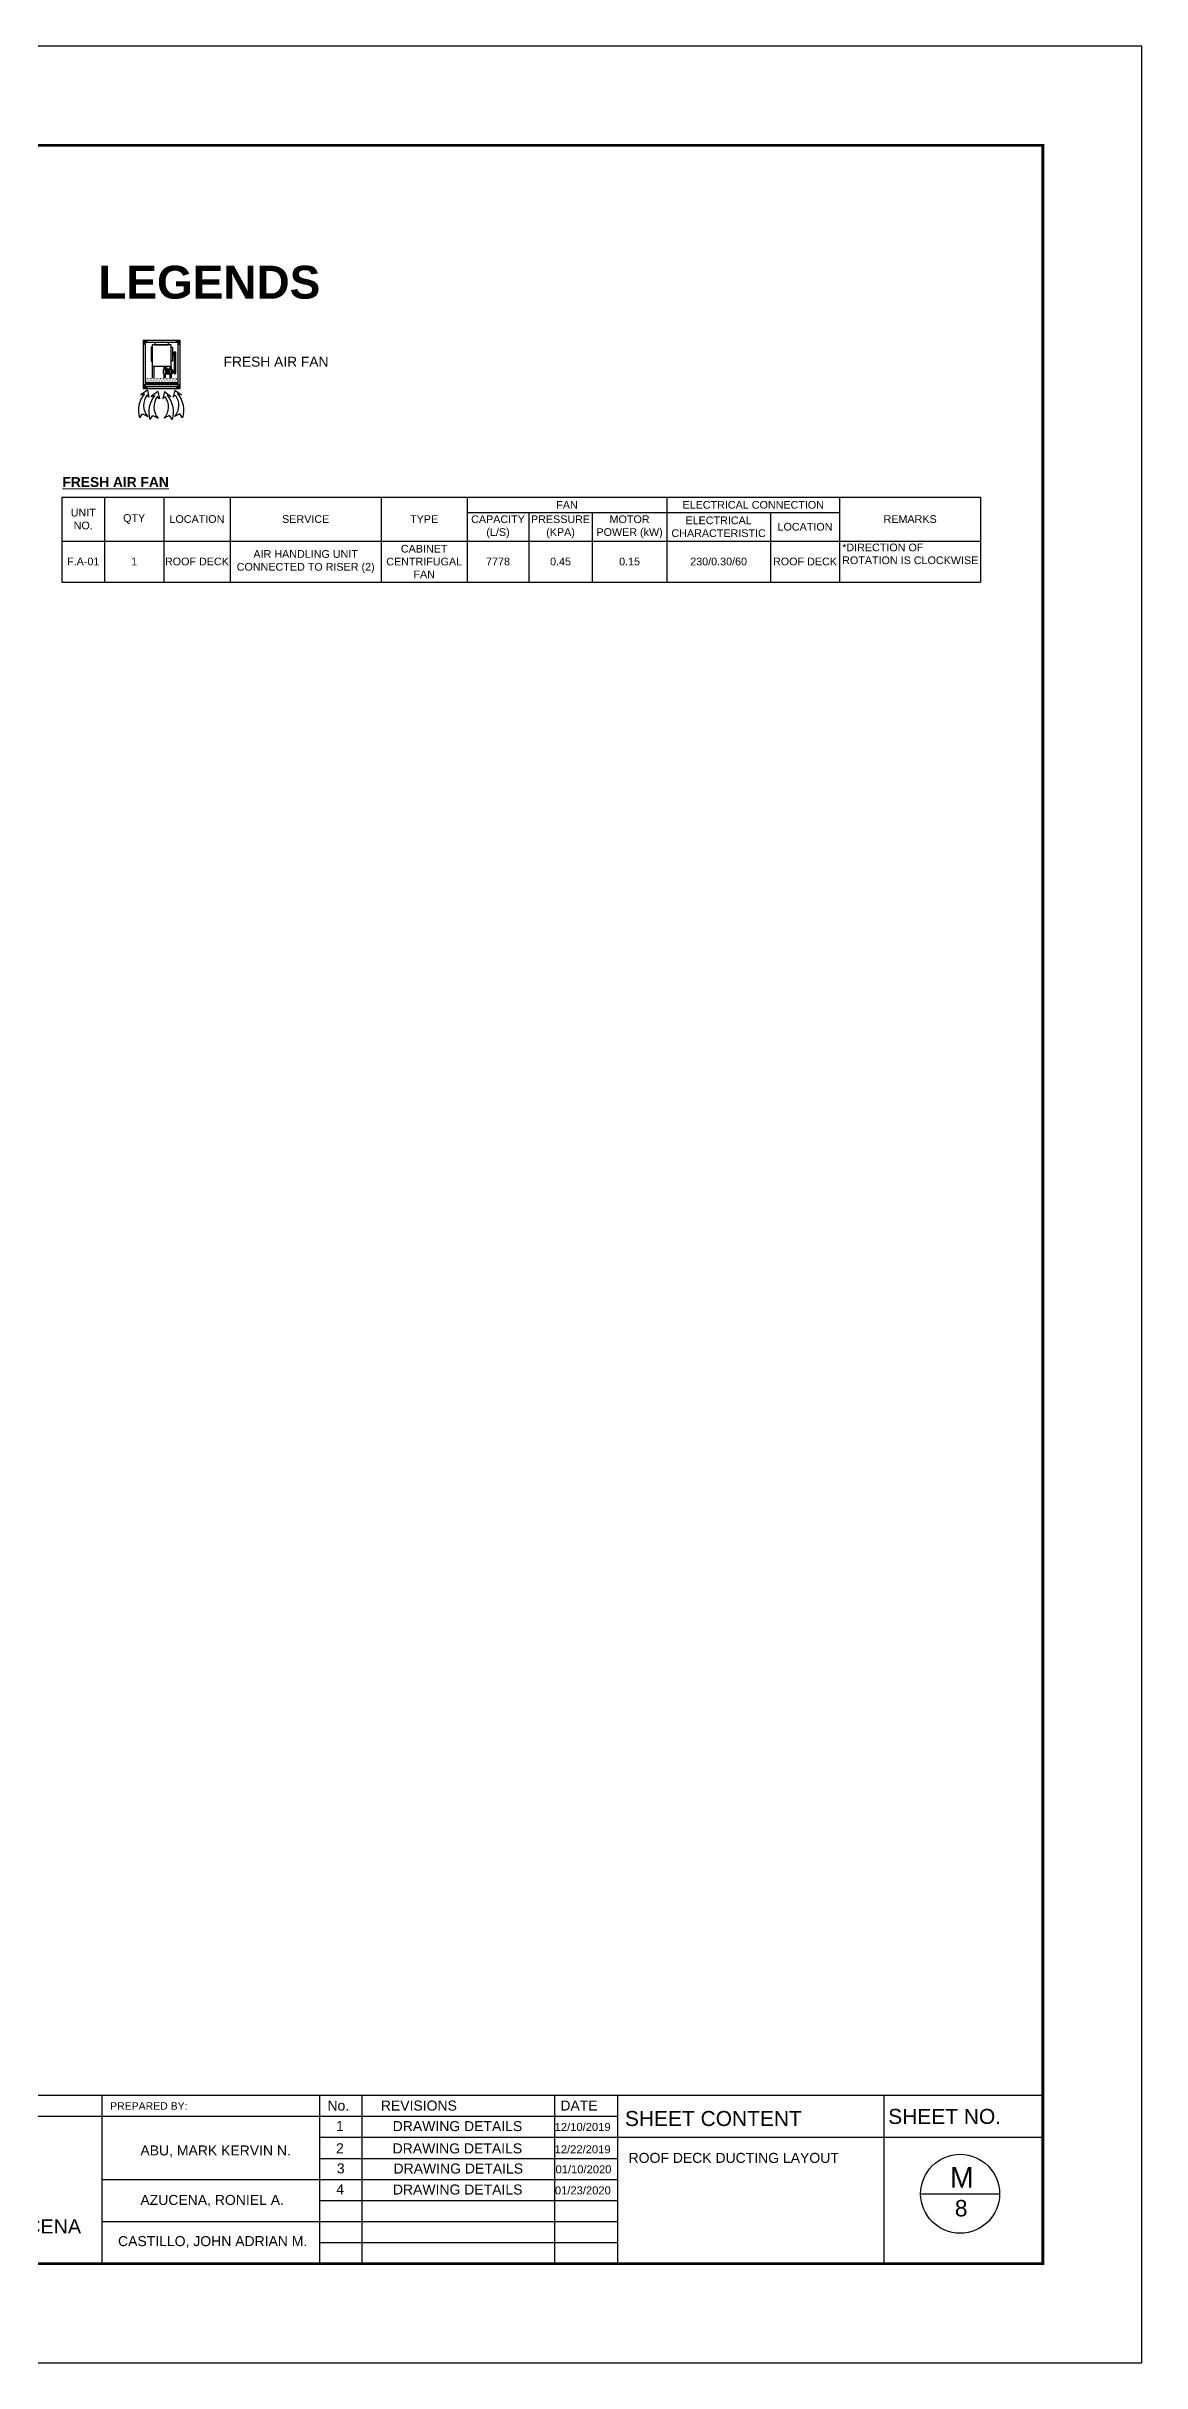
# Model space of a CAD drawing. Header units: millimetres. Extents: x -116 to 421, y 1 to 342.
# Drawn here: x 156.6 to 189.9, y 172.8 to 243.2 of the extents above; entities that cross this region are included whole.
import ezdxf

# ---------------------------------------------------------------- set-up
doc = ezdxf.new("R2010")
doc.units = ezdxf.units.MM
doc.header["$MEASUREMENT"] = 0
for name, color, linetype in [('.1', 1, 'Continuous'), ('01_AC-EQUIP', 206, 'Continuous'), ('06_AC-FA.DUCT', 7, 'Continuous'), ('FATEXT', 3, 'Continuous'), ('Legends', 7, 'Continuous'), ('template', 7, 'Continuous')]:
    doc.layers.add(name, color=color, linetype=linetype)
doc.layers.add('ahu line', color=7, linetype='Continuous', lineweight=20)
doc.layers.add('exhaust grill', color=220, linetype='Continuous', lineweight=18)
doc.styles.add('arial', font='arial.ttf')
doc.styles.get("Standard").update_dxf_attribs({"font": 'arial.ttf'})

# ---------------------------------------------------------------- blocks, each defined once
blk = doc.blocks.new('*T52')
at = {"color": 0, "linetype": 'ByBlock', "lineweight": -2, "transparency": 16777216}
for p, q in [((0, 0), (27.944, 0)), ((0, 0), (0, -2.579)), ((1.3, 0), (1.3, -2.579)), ((3.097, 0), (3.097, -2.579)), ((5.118, 0), (5.118, -2.579)), ((9.711, 0), (9.711, -2.579)), ((12.327, 0), (12.327, -2.579)), ((18.401, 0), (18.401, -2.579)), ((23.655, 0), (23.655, -2.579)), ((27.944, 0), (27.944, -2.579)), ((12.327, -0.468), (23.655, -0.468)), ((14.203, -0.468), (14.203, -2.579)), ((16.132, -0.468), (16.132, -2.579)), ((21.549, -0.468), (21.549, -2.579)), ((0, -1.332), (27.944, -1.332)), ((0, -2.579), (27.944, -2.579))]:
    blk.add_line(p, q, dxfattribs=at)
at = {"color": 0, "transparency": 16777216, "char_height": 0.234}
for s, insert, width, attachment_point in [('UNIT NO.', (0.65, -0.666), 1.144, 5), ('QTY', (2.198, -0.666), 1.64056, 5), ('LOCATION', (4.107, -0.666), 1.86536, 5), ('SERVICE', (7.415, -0.666), 4.43739, 5), ('TYPE', (11.019, -0.666), 2.45971, 5), ('CAPACITY (L/S)', (13.265, -0.9), 1.71977, 5), ('PRESSURE (KPA)', (15.167, -0.9), 1.77341, 5), ('FAN', (15.364, -0.234), 5.91782, 5), ('MOTOR POWER (kW)', (17.267, -0.9), 2.11264, 5), ('ELECTRICAL CHARACTERISTIC', (19.975, -0.9), 2.99202, 5), ('ELECTRICAL CONNECTION', (21.028, -0.234), 5.09847, 5), ('REMARKS', (25.8, -0.666), 4.133, 5), ('LOCATION', (22.602, -0.9), 1.95046, 5), ('*DIRECTION OF ROTATION IS CLOCKWISE', (23.733, -1.41), 4.133, 1), ('F.A-01', (0.65, -1.956), 1.144, 5), ('1', (2.198, -1.956), 1.64056, 5), ('ROOF DECK', (4.107, -1.956), 1.86536, 5), ('AIR HANDLING UNIT CONNECTED TO RISER (2)', (7.415, -1.956), 4.43739, 5), ('CABINET CENTRIFUGAL FAN', (11.019, -1.956), 2.45971, 5), ('7778', (13.265, -1.956), 1.71977, 5), ('0.45', (15.167, -1.956), 1.77341, 5), ('0.15', (17.267, -1.956), 2.11264, 5), ('230/0.30/60', (19.975, -1.956), 2.99202, 5), ('ROOF DECK', (22.602, -1.956), 1.95046, 5)]:
    blk.add_mtext(s, dxfattribs=dict(at, insert=insert, width=width, attachment_point=attachment_point))
blk = doc.blocks.new('A$C628F660A')
at = {"layer": 'FATEXT', "color": 0, "linetype": 'Continuous'}
for p, q in [((-156, 39), (-53, 39)), ((-156, 16), (-53, 16)), ((-156, -5), (-53, -5)), ((-156, -27), (-53, -27)), ((-156, -44), (-53, -44))]:
    blk.add_line(p, q, dxfattribs=at)
blk.add_lwpolyline([(-211, -59), (-175, -59), (-175, 59), (-211, 59, 0.414214), (-236, 34), (-236, -34, 0.414214)], format="xyb", close=True, dxfattribs=at)
for points in [[(-192, 59), (-139, 59), (-139, 107), (-192, 107)], [(-165, -59), (-18, -59), (-18, 59), (-165, 59)], [(-18, -49), (0, -49), (0, 49), (-18, 49)]]:
    blk.add_lwpolyline(points, close=True, dxfattribs=at)
blk = doc.blocks.new('A$C1B8876D5')
at = {"layer": '01_AC-EQUIP'}
for points in [[(-1.245, 0), (-1.122, 0), (-1.122, -0.066), (-1.179, -0.066), (-1.179, -0.124), (-1.245, -0.124)], [(0, 0), (-0.122, 0), (-0.122, -0.066), (-0.066, -0.066), (-0.066, -0.124), (0, -0.124)], [(-1.245, -1.616), (-1.122, -1.616), (-1.122, -1.55), (-1.179, -1.55), (-1.179, -1.492), (-1.245, -1.492)], [(0, -1.616), (-0.122, -1.616), (-0.122, -1.55), (-0.066, -1.55), (-0.066, -1.492), (0, -1.492)]]:
    blk.add_hatch(color=7, dxfattribs=at).paths.add_polyline_path(points)
h = blk.add_hatch(dxfattribs=at)
h.set_pattern_fill('ANSI32', scale=0.1, angle=90, style=0)
h.set_pattern_definition([(135, (519.776946, -71.210636), (-0.0265165043, -0.0265165043), []), (135, (519.776946, -71.192958), (-0.0265165043, -0.0265165043), [])])
h.paths.add_polyline_path([(-0.066, -1.423), (-1.179, -1.423), (-1.179, -1.492), (-0.066, -1.492)])
at = {"layer": '01_AC-EQUIP', "color": 7}
for p, q in [((-1.179, -0.124), (-1.245, -0.124)), ((-1.122, -0.066), (-1.122, 0)), ((-0.203, -0.392), (-0.203, -1.112)), ((-0.186, -0.392), (-0.186, -1.112)), ((-0.17, -0.392), (-0.17, -1.112)), ((-0.154, -0.392), (-0.154, -1.112)), ((-0.122, -0.066), (-0.122, 0)), ((-0.066, -0.124), (0, -0.124)), ((-1.179, -1.492), (-1.245, -1.492)), ((-0.066, -1.423), (-1.179, -1.423)), ((-0.066, -1.492), (-1.179, -1.492)), ((-1.122, -1.55), (-1.122, -1.616)), ((-0.943, -0.861), (-0.943, -1.266)), ((-0.893, -0.861), (-0.893, -1.266)), ((-0.554, -0.861), (-0.554, -0.973)), ((-0.554, -1.122), (-0.554, -1.266)), ((-0.504, -0.861), (-0.504, -0.906)), ((-0.504, -1.124), (-0.504, -1.266)), ((-0.352, -0.861), (-0.352, -0.97)), ((-0.352, -1.124), (-0.352, -1.276)), ((-0.301, -0.861), (-0.301, -0.97)), ((-0.301, -1.124), (-0.301, -1.266)), ((-0.122, -1.55), (-0.122, -1.616)), ((-0.066, -1.492), (0, -1.492))]:
    blk.add_line(p, q, dxfattribs=at)
for points in [[(-1.245, 0), (-1.245, -1.616), (0, -1.616), (0, 0)], [(-1.179, -0.066), (-1.179, -1.55), (-0.066, -1.55), (-0.066, -0.066)], [(-0.98, -0.692), (-0.943, -0.692), (-0.943, -0.221), (-0.98, -0.221)], [(-0.943, -0.861), (-0.301, -0.861), (-0.301, -0.14), (-0.943, -0.14)], [(-0.851, -0.14), (-0.394, -0.14), (-0.394, -0.066), (-0.851, -0.066)], [(-0.264, -0.692), (-0.301, -0.692), (-0.301, -0.221), (-0.264, -0.221)], [(-0.264, -0.468), (-0.209, -0.468), (-0.209, -0.446), (-0.264, -0.446)], [(-0.264, -1.058), (-0.209, -1.058), (-0.209, -1.036), (-0.264, -1.036)]]:
    blk.add_lwpolyline(points, close=True, dxfattribs=at)
for points in [[(-0.154, -0.521), (-0.146, -0.521), (-0.146, -0.392), (-0.209, -0.392), (-0.209, -0.521), (-0.203, -0.521)], [(-0.186, -0.521), (-0.17, -0.521)], [(-0.203, -0.983), (-0.209, -0.983), (-0.209, -1.112), (-0.146, -1.112), (-0.146, -0.983), (-0.154, -0.983)], [(-0.17, -0.983), (-0.186, -0.983)]]:
    blk.add_lwpolyline(points, dxfattribs=at)
at = {"layer": '01_AC-EQUIP', "color": 7, "const_width": 0.01}
for points in [[(-0.066, -1.266), (-1.179, -1.266)], [(-1.145, -1.423), (-1.179, -1.276), (-1.179, -1.276)], [(-0.066, -1.423), (-1.179, -1.423)], [(-1.037, -1.423), (-1.101, -1.276), (-1.145, -1.423)], [(-0.929, -1.423), (-0.993, -1.276), (-1.037, -1.423)], [(-0.821, -1.423), (-0.886, -1.276), (-0.929, -1.423)], [(-0.713, -1.423), (-0.778, -1.276), (-0.821, -1.423)], [(-0.605, -1.423), (-0.67, -1.276), (-0.713, -1.423)], [(-0.497, -1.423), (-0.562, -1.276), (-0.605, -1.423)], [(-0.389, -1.423), (-0.454, -1.276), (-0.497, -1.423)], [(-0.282, -1.423), (-0.346, -1.276), (-0.389, -1.423)], [(-0.174, -1.423), (-0.238, -1.276), (-0.282, -1.423)], [(-0.066, -1.423), (-0.13, -1.276), (-0.174, -1.423)]]:
    blk.add_lwpolyline(points, dxfattribs=at)
at = {"layer": '01_AC-EQUIP', "color": 7, "xscale": 0.001315122524943, "yscale": 0.001315122524943, "zscale": 0.001315122524943}
blk.add_blockref('A$C628F660A', (-0.264, -1.047), dxfattribs=at)
blk = doc.blocks.new('A$C60D03859')
at = {"layer": '06_AC-FA.DUCT'}
for p, q in [((-0.16, 0.31), (-0.24, -0.05)), ((-0.24, -0.05), (-0.14, 0.1)), ((-0.16, 0.31), (0.11, 0.11)), ((0.11, 0.11), (-0.02, 0.14)), ((0.37, -0.64), (0.64, -0.58)), ((0.4, -0.86), (0.37, -0.64))]:
    blk.add_line(p, q, dxfattribs=at)
for centre, radius, start, end in [((1.03, 0.13), 1.18, 181.521, 237.6803), ((0.75, 0.19), 0.779, 183.7141, 261.5016)]:
    blk.add_arc(centre, radius, start, end, dxfattribs=at)

msp = doc.modelspace()

# ---------------------------------------------------------------- linework, layer by layer
at = {"layer": '.1', "color": 0}
msp.add_line((189.898, 243.158), (90.622, 243.158), dxfattribs=at)
at = {"layer": 'template'}
for p, q in [((189.898, 172.762), (189.898, 243.158)), ((96.639, 180.891), (186.889, 180.891)), ((112.485, 180.251), (169.056, 180.251)), ((158.264, 180.891), (158.264, 175.771)), ((164.893, 180.891), (164.893, 175.771)), ((166.173, 180.891), (166.173, 175.771)), ((167.297, 180.251), (173.958, 180.251)), ((172.038, 180.891), (172.038, 175.771)), ((173.958, 180.891), (173.958, 175.771)), ((182.053, 180.891), (182.053, 175.771)), ((164.893, 179.611), (175.653, 179.611)), ((172.292, 179.611), (186.889, 179.611)), ((164.893, 178.971), (173.958, 178.971)), ((158.264, 178.331), (169.056, 178.331)), ((167.297, 178.331), (173.958, 178.331)), ((164.893, 177.691), (173.958, 177.691)), ((183.173, 177.895), (185.574, 177.895)), ((158.264, 177.051), (169.056, 177.051)), ((167.297, 177.051), (173.958, 177.051)), ((164.893, 176.411), (173.958, 176.411)), ((90.622, 172.762), (189.898, 172.762))]:
    msp.add_line(p, q, dxfattribs=at)
at = {"layer": 'template', "linetype": 'Continuous', "const_width": 0.0853}
msp.add_lwpolyline([(96.639, 175.771), (186.889, 175.771), (186.889, 240.15), (96.639, 240.15)], close=True, dxfattribs=at)
at = {"layer": 'template'}
msp.add_circle((184.374, 177.895), 1.2, dxfattribs=at)

# ---------------------------------------------------------------- block references
msp.add_blockref('*T52', (157.054, 229.456))
at = {"layer": '01_AC-EQUIP', "color": 7, "xscale": 0.8999999999998636, "yscale": 0.8999999999998636, "zscale": 0.8999999999998636}
msp.add_blockref('A$C1B8876D5', (160.651, 234.215), dxfattribs=at)
at = {"layer": 'exhaust grill', "color": 7, "yscale": 0.6766917294035579}
for p, xscale, zscale, rotation in [((159.598, 232.484), 0.6766917293889656, 0.6766917293889656, 318.9453801276825), ((159.913, 232.434), 0.6766917293889656, 0.6766917293889656, 318.9453801276825), ((160.227, 232.434), -0.6766917293889656, 0.6766917294036097, 41.05461987231744), ((160.543, 232.484), -0.6766917293889656, 0.6766917294036097, 41.05461987231744)]:
    msp.add_blockref('A$C60D03859', p, dxfattribs=dict(at, xscale=xscale, zscale=zscale, rotation=rotation))

# ---------------------------------------------------------------- texts
at = {"layer": 'ahu line', "insert": (157.07, 230.068), "char_height": 0.3, "attachment_point": 1}
msp.add_mtext_dynamic_manual_height_columns('{\\fArial|b1|i0|c0|p34;\\LFRESH AIR FAN}', width=4.53544, gutter_width=1, heights=[0], dxfattribs=at)
at = {"layer": 'Legends', "attachment_point": 1}
for s, width, insert, char_height in [('{\\fArial|b1|i0|c0|p34;LEGENDS}', 9.67592, (158.162, 236.489), 1), ('FRESH AIR FAN', 5.52188, (161.972, 233.724), 0.3)]:
    msp.add_mtext_dynamic_manual_height_columns(s, width=width, gutter_width=1, heights=[0], dxfattribs=dict(at, insert=insert, char_height=char_height))
at = {"layer": 'template', "style": 'arial'}
for s, height, p in [('PREPARED BY: ', 0.22802, (158.522, 180.45)), ('No.', 0.304, (165.131, 180.424)), ('REVISIONS', 0.304, (166.756, 180.424)), ('DATE', 0.304, (172.217, 180.424)), ('SHEET CONTENT', 0.45603, (174.18, 179.955)), ('SHEET NO.', 0.456, (182.187, 180.018)), ('1', 0.304, (165.393, 179.804)), ('DRAWING DETAILS', 0.30402, (167.116, 179.8)), ('12/10/2019', 0.2432, (172.043, 179.805)), ('ABU, MARK KERVIN N.', 0.30402, (159.442, 179.061)), ('2', 0.304, (165.391, 179.126)), ('3', 0.304, (165.418, 178.516)), ('DRAWING DETAILS', 0.30402, (167.114, 179.122)), ('DRAWING DETAILS', 0.30402, (167.141, 178.511)), ('12/22/2019', 0.2432, (172.042, 179.126)), ('ROOF DECK DUCTING LAYOUT', 0.30402, (174.291, 178.834)), ('4', 0.304, (165.399, 177.877)), ('DRAWING DETAILS', 0.30402, (167.122, 177.872)), ('01/23/2020', 0.2432, (172.049, 177.877)), ('01/10/2020', 0.2432, (172.068, 178.516)), ('M', 0.624, (184.064, 178.082)), ('AZUCENA, RONIEL A.', 0.30402, (159.442, 177.556)), ('8', 0.499, (184.213, 177.208)), ('ENGR. RONIEL A. AZUCENA', 0.43038, (149.555, 176.69)), ('CASTILLO, JOHN ADRIAN M.', 0.30402, (158.762, 176.304))]:
    msp.add_text(s, height=height, dxfattribs=at).set_placement(p)

doc.saveas('drawing.dxf')
